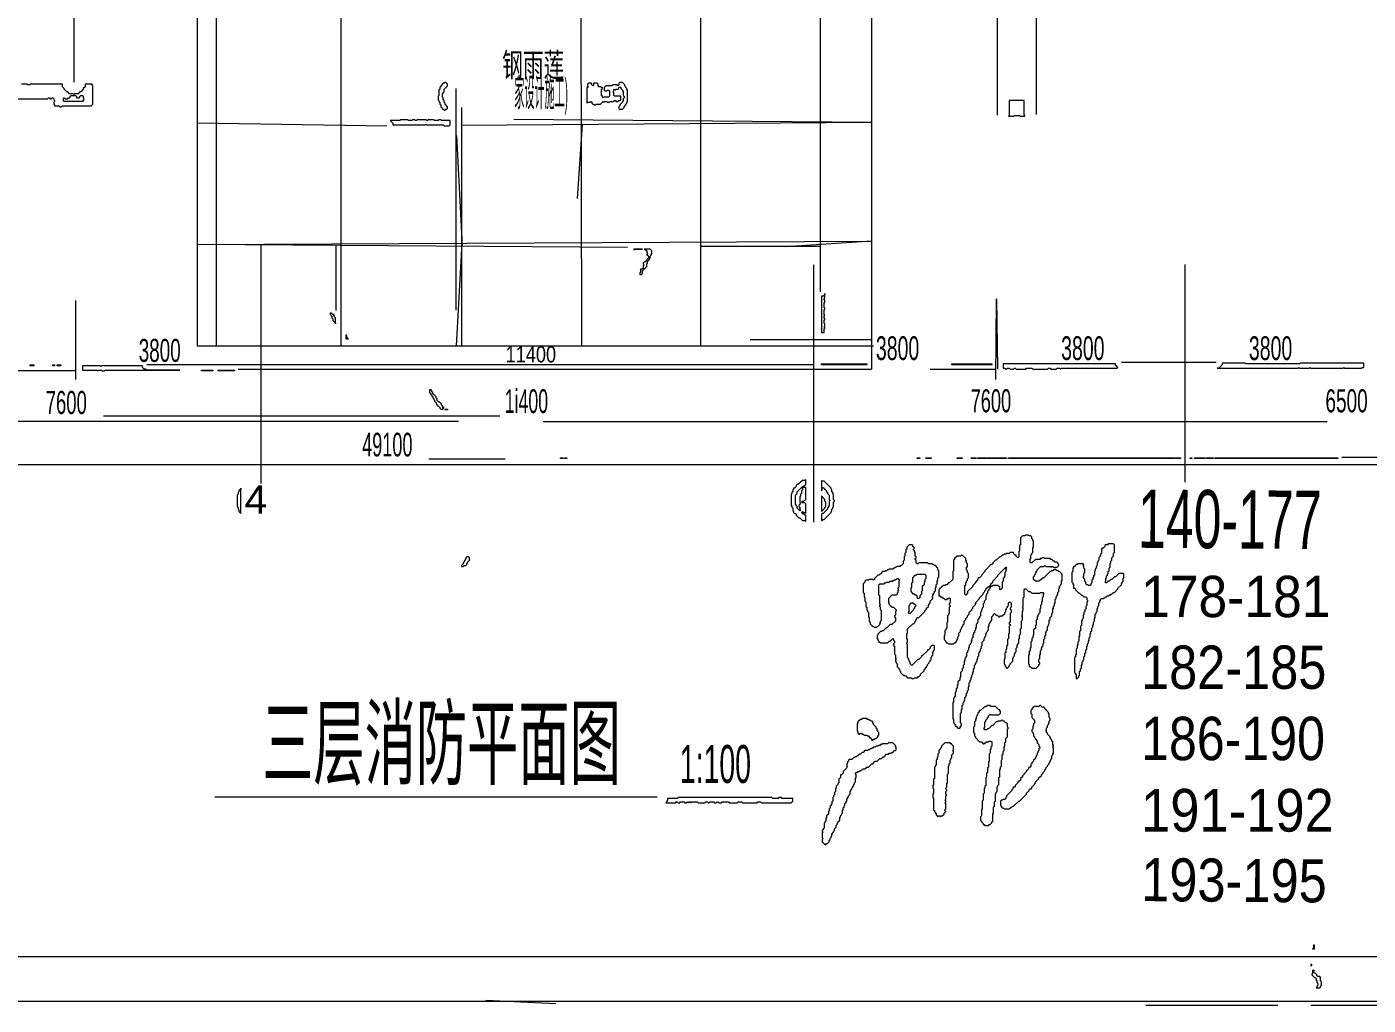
# Model space of a CAD drawing. Header units: millimetres. Extents: x 4 to 412, y 4 to 291.
# Drawn here: x 164.9 to 300, y 3.7 to 102.3 of the extents above; entities that cross this region are included whole.
import ezdxf

# ---------------------------------------------------------------- set-up
doc = ezdxf.new("R2010")
doc.units = ezdxf.units.MM
for name, color, linetype, lineweight in [('OCR_TEXT', 6, 'CONTINUOUS', 0), ('TRACE_CURVE', 6, 'CONTINUOUS', 0), ('TRACE_STRAIGHT', 5, 'CONTINUOUS', 0), ('TRACE_TEXT_SYMBOL', 6, 'CONTINUOUS', 0)]:
    doc.layers.add(name, color=color, linetype=linetype, lineweight=lineweight)
doc.styles.add('wqy-unicode', font='wqy-unicode')

msp = doc.modelspace()

# ---------------------------------------------------------------- linework, layer by layer
at = {"layer": 'TRACE_CURVE', "color": 6}
for points in [[(152.99, 95.02), (167, 95.02), (167.09, 95.11), (167.18, 95.11), (167.27, 95.02), (167.35, 95.02), (167.44, 95.11), (167.53, 95.11), (167.62, 95.02), (167.62, 94.93), (167.7, 94.84), (167.7, 94.76), (167.62, 94.67), (167.62, 94.49), (167.7, 94.41), (167.7, 94.32), (168.14, 94.32), (168.23, 94.23), (168.41, 94.23), (168.49, 94.32), (171.38, 94.32), (171.56, 94.49), (171.56, 96.33), (171.47, 96.42), (171.47, 96.51), (170.77, 96.51), (170.77, 96.24), (170.59, 96.07), (170.59, 95.98), (170.33, 95.72), (170.24, 95.72), (170.07, 95.54), (169.72, 95.54), (169.63, 95.46), (169.54, 95.54), (169.19, 95.54), (169.02, 95.72), (168.93, 95.72), (168.67, 95.98), (168.67, 96.07), (168.49, 96.24), (168.49, 96.51), (165.25, 96.51), (165.17, 96.42), (164.99, 96.42), (164.9, 96.51), (164.38, 96.51)], [(253.79, 50.09), (253.53, 49.83), (253.53, 49.65), (253.44, 49.57), (253.44, 49.3), (253.35, 49.22), (253.35, 48.95), (253.26, 48.87), (253.26, 48.52), (253.18, 48.43), (253.18, 48.17), (253, 47.99), (252.91, 47.99), (252.83, 47.9), (252.56, 47.9), (252.48, 47.82), (252.39, 47.82), (252.3, 47.73), (252.21, 47.73), (252.13, 47.64), (251.78, 47.64), (251.69, 47.55), (251.6, 47.55), (251.51, 47.47), (251.43, 47.47), (251.34, 47.38), (251.08, 47.38), (250.99, 47.29), (250.99, 47.2), (250.9, 47.11), (250.81, 47.11), (250.73, 47.03), (250.64, 47.03), (250.29, 46.68), (250.29, 46.59), (250.2, 46.5), (250.11, 46.59), (249.76, 46.59), (249.67, 46.5), (249.41, 46.5), (249.32, 46.41), (249.32, 46.33), (249.15, 46.15), (249.15, 45.28), (249.24, 45.19), (249.24, 44.84), (249.32, 44.75), (249.32, 44.4), (249.41, 44.31), (249.41, 43.87), (249.5, 43.79), (249.5, 43.52), (249.59, 43.44), (249.59, 43.35), (249.67, 43.26), (249.67, 42.82), (249.76, 42.74), (249.76, 42.39), (249.85, 42.3), (249.85, 42.12), (250.11, 41.86), (250.2, 41.86), (250.29, 41.77), (250.46, 41.77)], [(256.24, 45.1), (256.24, 45.19), (256.33, 45.28), (256.33, 45.36), (256.42, 45.45), (256.42, 45.71), (256.51, 45.8), (256.51, 46.06), (256.59, 46.15), (256.59, 46.41), (256.68, 46.5), (256.68, 46.76), (256.77, 46.85), (256.77, 47.47), (256.68, 47.55), (256.68, 47.73), (256.42, 47.99), (256.33, 47.99), (256.24, 48.08), (256.15, 48.08), (256.07, 48.17), (255.72, 48.17), (255.63, 48.25), (254.75, 48.25), (254.67, 48.17), (254.58, 48.17), (254.49, 48.25), (254.49, 48.52), (254.4, 48.6), (254.4, 48.69), (254.49, 48.78), (254.49, 48.87), (254.4, 48.95), (254.4, 49.3), (254.32, 49.39), (254.32, 49.48), (254.23, 49.57), (254.23, 49.65), (254.32, 49.74), (254.14, 49.92), (254.14, 50), (254.05, 50.09), (253.79, 50.09)], [(265.53, 51.06), (265.44, 50.97), (265.18, 50.97), (265, 50.79), (265, 50.09), (264.91, 50), (264.91, 49.48), (264.82, 49.39), (264.82, 48.87), (264.74, 48.78), (264.56, 48.95), (264.56, 49.04), (264.47, 49.04), (264.3, 49.22), (264.3, 49.3), (263.95, 49.3), (263.86, 49.22), (263.6, 49.22), (263.51, 49.13), (263.34, 49.13), (263.25, 49.04), (263.16, 49.04), (262.99, 48.87), (262.9, 48.87), (262.55, 48.52), (262.46, 48.52), (262.2, 48.25), (262.2, 48.17), (262.11, 48.08), (262.02, 48.08), (261.41, 47.47), (261.41, 47.38), (261.06, 47.03), (261.06, 46.94), (260.88, 46.76), (260.8, 46.76), (260.71, 46.68), (260.71, 46.59), (260.45, 46.33), (260.45, 46.24), (260.18, 45.98), (260.18, 45.89), (259.66, 45.36), (259.66, 45.19), (259.48, 45.01), (259.4, 45.1), (259.4, 45.98), (259.48, 46.06), (259.48, 46.24), (259.57, 46.33), (259.57, 46.41), (259.66, 46.5), (259.66, 46.68), (259.75, 46.76), (259.75, 47.2), (259.66, 47.29), (259.66, 47.47), (259.57, 47.55), (259.57, 47.82), (259.66, 47.9), (259.66, 48.17), (259.57, 48.25), (259.57, 48.43), (259.48, 48.52)], [(268.85, 48.08), (268.77, 48.17), (268.77, 48.25), (268.68, 48.34), (268.5, 48.34), (268.42, 48.43), (268.33, 48.43), (268.15, 48.6), (268.06, 48.6), (267.98, 48.69), (267.45, 48.69), (267.36, 48.78), (267.19, 48.78), (267.1, 48.69), (267.01, 48.69), (266.93, 48.6), (266.49, 48.6), (266.14, 48.25), (266.05, 48.25), (265.96, 48.34), (265.96, 48.6), (266.05, 48.69), (266.05, 49.04), (266.14, 49.13), (266.14, 49.22), (266.23, 49.3), (266.23, 49.74), (266.31, 49.83), (266.31, 50.44), (266.23, 50.53), (266.23, 50.62), (266.14, 50.71), (266.14, 50.88), (266.05, 50.97), (265.88, 50.97), (265.79, 51.06), (265.53, 51.06)], [(273.84, 50.18), (273.76, 50.09), (273.58, 50.09), (273.49, 50), (273.49, 49.92), (273.32, 49.74), (273.23, 49.74), (273.14, 49.65), (273.14, 49.22), (273.06, 49.13), (273.06, 49.04), (272.97, 48.95), (272.97, 48.87), (272.88, 48.78), (272.88, 48.52), (272.79, 48.43), (272.79, 48.34), (272.71, 48.25), (272.71, 47.99), (272.62, 47.9), (272.62, 47.73), (272.53, 47.64), (272.53, 47.47), (272.44, 47.38), (272.44, 47.03), (272.36, 46.94), (272.36, 46.85), (272.27, 46.76), (272.27, 46.59), (272.18, 46.5), (272.18, 46.24), (272.09, 46.15), (272.09, 46.06), (272.01, 45.98), (271.83, 45.98), (271.74, 46.06), (271.66, 46.06), (271.57, 46.15), (271.57, 46.33), (271.48, 46.41), (271.48, 46.59), (271.39, 46.68), (271.39, 46.76), (271.31, 46.85), (271.39, 46.94), (271.39, 47.2), (271.48, 47.29), (271.48, 47.64), (271.39, 47.73), (271.39, 47.9), (271.31, 47.99), (271.39, 48.08), (271.31, 48.17), (270.78, 48.17), (270.69, 48.08), (270.6, 48.08), (270.43, 47.9), (270.34, 47.9), (270.34, 47.82), (270.25, 47.73), (270.25, 47.38), (270.17, 47.29), (270.17, 46.33), (270.25, 46.24)], [(275.42, 46.76), (275.42, 47.11), (275.33, 47.2), (274.9, 47.2), (274.55, 46.85), (274.46, 46.85), (274.2, 46.59), (274.11, 46.59), (273.93, 46.41), (273.84, 46.41), (273.67, 46.24), (273.58, 46.24), (273.49, 46.33), (273.58, 46.41), (273.58, 46.68), (273.67, 46.76), (273.67, 46.94), (273.76, 47.03), (273.76, 47.11), (273.84, 47.2), (273.84, 47.38), (273.93, 47.47), (273.93, 47.73), (274.02, 47.82), (274.02, 48.17), (274.11, 48.25), (274.11, 48.43), (274.2, 48.52), (274.2, 48.78), (274.37, 48.95), (274.37, 49.22), (274.46, 49.3), (274.46, 50.09), (274.37, 50.18), (273.84, 50.18)], [(259.48, 48.52), (259.48, 48.69), (259.13, 49.04), (259.04, 49.04), (258.96, 48.95), (258.61, 48.95), (258.34, 48.69), (258.34, 48.6), (258.26, 48.52), (258.26, 47.47), (258.17, 47.38), (258.17, 46.59), (257.82, 46.24), (257.73, 46.24), (257.56, 46.06), (257.47, 46.06), (257.38, 45.98), (257.21, 45.98), (257.12, 45.89), (257.03, 45.89), (257.03, 45.8), (256.94, 45.71), (256.86, 45.71), (256.86, 45.63), (256.77, 45.54), (256.77, 44.93), (256.86, 44.93), (256.94, 44.84), (257.03, 44.84), (257.12, 44.75), (257.21, 44.75), (257.38, 44.58), (257.56, 44.58), (257.64, 44.66), (257.73, 44.66), (257.82, 44.75), (257.91, 44.66), (257.91, 44.23), (257.82, 44.14), (257.82, 44.05), (257.91, 43.96), (257.91, 43.87), (257.82, 43.79), (257.82, 43.17), (257.73, 43.09), (257.73, 43), (257.64, 42.91), (257.64, 42.3), (257.56, 42.21), (257.56, 41.69), (257.47, 41.6), (257.47, 41.51), (257.38, 41.42), (257.38, 40.98), (257.29, 40.9), (257.29, 40.55), (257.47, 40.37), (257.47, 40.28), (257.56, 40.2), (257.64, 40.2), (257.73, 40.11), (258.26, 40.11), (258.34, 40.2), (258.43, 40.2)], [(268.24, 43.61), (268.33, 43.7), (268.33, 43.87), (268.42, 43.96), (268.42, 44.14), (268.5, 44.23), (268.5, 44.58), (268.59, 44.66), (268.59, 44.84), (268.68, 44.93), (268.68, 45.01), (268.77, 45.1), (268.77, 45.28), (268.85, 45.36), (268.85, 45.63), (268.94, 45.71), (268.94, 45.89), (269.03, 45.98), (269.03, 46.06), (269.12, 46.15), (269.12, 46.41), (269.2, 46.5), (269.2, 47.11), (268.94, 47.38), (268.85, 47.38), (268.77, 47.47), (268.68, 47.47), (268.59, 47.55), (268.33, 47.55), (268.24, 47.47), (268.15, 47.47), (268.06, 47.38), (267.98, 47.38), (267.36, 46.76), (267.28, 46.76), (267.01, 46.5), (266.93, 46.5), (266.84, 46.41), (266.49, 46.41), (266.31, 46.59), (266.31, 46.85), (266.4, 46.94), (266.4, 47.03), (266.49, 47.11), (266.49, 47.2), (266.58, 47.29), (266.58, 47.38), (266.66, 47.47), (266.66, 47.55), (267.01, 47.9), (267.36, 47.9), (267.45, 47.99), (267.54, 47.9), (267.98, 47.9), (268.06, 47.82), (268.15, 47.9), (268.24, 47.9), (268.33, 47.82), (268.42, 47.82), (268.5, 47.73), (268.59, 47.82), (268.68, 47.82), (268.85, 47.99), (268.85, 48.08)], [(250.46, 41.77), (250.55, 41.86), (250.64, 41.86), (250.81, 42.04), (250.81, 42.12), (250.9, 42.21), (250.9, 42.39), (250.99, 42.47), (250.99, 43.44), (250.9, 43.52), (250.9, 43.79), (250.81, 43.87), (250.81, 43.96), (250.9, 44.05), (250.81, 44.14), (250.81, 44.93), (250.73, 45.01), (250.73, 46.06), (250.81, 46.15), (251.25, 46.15), (251.34, 46.24), (251.43, 46.24), (251.51, 46.33), (251.78, 46.33), (251.86, 46.41), (252.13, 46.41), (252.21, 46.5), (252.3, 46.5), (252.39, 46.59), (252.48, 46.59), (252.56, 46.68), (252.65, 46.68), (252.83, 46.5), (252.74, 46.41), (252.74, 45.8), (252.65, 45.71), (252.65, 45.63), (252.74, 45.54), (252.65, 45.45), (252.65, 45.28), (252.56, 45.19), (252.56, 45.1), (252.48, 45.01), (252.04, 45.01), (251.69, 44.66), (251.69, 44.23), (251.78, 44.14), (251.78, 44.05), (252.04, 43.79), (252.21, 43.79), (252.48, 43.52), (252.48, 43.44), (252.39, 43.35), (252.39, 43), (252.3, 42.91), (252.3, 42.82), (252.39, 42.74), (252.39, 42.39), (252.04, 42.04), (251.86, 42.04), (251.51, 41.69), (251.43, 41.69), (251.16, 41.42), (251.08, 41.42)], [(270.25, 46.24), (270.25, 46.15), (270.34, 46.06), (270.34, 45.71), (270.43, 45.71), (270.52, 45.63), (270.52, 45.54), (270.87, 45.19), (270.95, 45.19), (271.13, 45.01), (271.22, 45.01), (271.39, 44.84), (271.57, 44.84), (271.66, 44.75), (271.66, 44.58), (271.74, 44.49), (271.74, 44.4), (271.66, 44.31), (271.66, 43.96), (271.57, 43.87), (271.57, 43.61), (271.48, 43.52), (271.48, 43.35), (271.39, 43.26), (271.39, 43.09), (271.31, 43), (271.31, 42.65), (271.22, 42.56), (271.22, 42.47), (271.13, 42.39), (271.13, 41.95), (271.04, 41.86), (271.04, 41.42), (270.95, 41.34), (270.95, 40.9), (270.87, 40.81), (270.87, 40.37), (270.78, 40.28), (270.78, 40.02), (270.69, 39.93), (270.69, 39.67), (270.6, 39.58), (270.6, 39.06), (270.52, 38.97), (270.52, 38.8), (270.43, 38.71), (270.43, 37.22), (270.52, 37.13), (270.52, 37.04), (270.6, 36.96), (270.6, 36.61), (270.69, 36.61), (270.87, 36.78), (270.87, 36.87), (270.95, 36.96), (270.95, 37.31), (271.04, 37.39), (271.04, 37.57), (271.13, 37.66), (271.13, 37.92), (271.22, 38.01), (271.22, 38.27), (271.31, 38.36), (271.31, 38.45)], [(271.31, 38.45), (271.39, 38.53), (271.39, 38.8), (271.48, 38.88), (271.48, 39.15), (271.57, 39.23), (271.57, 39.5), (271.66, 39.58), (271.66, 39.85), (271.74, 39.93), (271.74, 40.11), (271.83, 40.2), (271.83, 40.37), (271.92, 40.46), (271.92, 40.72), (272.01, 40.81), (272.01, 41.07), (272.09, 41.16), (272.09, 41.34), (272.18, 41.42), (272.18, 41.69), (272.27, 41.77), (272.27, 41.95), (272.36, 42.04), (272.36, 42.3), (272.44, 42.39), (272.44, 42.65), (272.53, 42.74), (272.53, 43.09), (272.62, 43.17), (272.62, 43.26), (272.71, 43.35), (272.71, 43.61), (272.79, 43.7), (272.79, 43.87), (272.88, 43.96), (272.88, 44.23), (272.97, 44.31), (272.97, 44.4), (273.06, 44.49), (273.06, 44.58), (273.14, 44.66), (273.32, 44.66), (273.41, 44.75), (273.49, 44.75), (273.58, 44.84), (273.67, 44.84), (273.76, 44.93), (273.84, 44.93), (273.93, 45.01), (274.02, 45.01), (274.11, 45.1), (274.2, 45.1), (274.37, 45.28), (274.46, 45.28), (274.81, 45.63), (274.81, 45.71), (275.16, 46.06), (275.16, 46.15), (275.25, 46.24), (275.25, 46.33), (275.33, 46.41), (275.33, 46.68), (275.42, 46.76)], [(255.89, 38.45), (255.98, 38.53), (255.98, 38.71), (256.07, 38.8), (256.07, 38.88), (256.15, 38.97), (256.15, 39.23), (256.24, 39.32), (256.24, 39.41), (256.33, 39.5), (256.33, 39.85), (256.24, 39.93), (256.07, 39.93), (255.89, 39.76), (255.89, 39.67), (255.72, 39.5), (255.63, 39.5), (255.63, 39.41), (255.1, 38.88), (255.02, 38.88), (255.02, 38.8), (254.75, 38.53), (254.67, 38.53), (254.05, 37.92), (253.88, 38.09), (253.88, 38.27), (253.79, 38.36), (253.79, 38.45), (253.7, 38.53), (253.7, 38.62), (253.62, 38.71), (253.62, 40.02), (253.53, 40.11), (253.53, 40.2), (253.62, 40.28), (253.62, 40.55), (253.53, 40.63), (253.53, 41.07), (253.62, 41.16), (253.62, 41.6), (254.14, 42.12), (254.23, 42.12), (254.4, 42.3), (254.4, 42.39), (254.49, 42.47), (254.49, 42.56), (254.67, 42.74), (254.75, 42.74), (255.37, 43.35), (255.37, 43.44), (255.54, 43.61), (255.54, 43.7), (255.72, 43.87), (255.72, 43.96), (255.8, 44.05), (255.8, 44.14), (255.89, 44.23), (255.89, 44.4), (256.15, 44.66), (256.15, 44.75), (256.07, 44.84), (256.15, 44.93), (256.15, 45.01), (256.24, 45.1)], [(258.43, 40.2), (258.52, 40.28), (258.52, 40.37), (258.61, 40.46), (258.61, 40.55), (258.69, 40.63), (258.69, 40.81), (258.78, 40.9), (258.78, 41.16), (258.96, 41.34), (258.96, 41.51), (259.04, 41.6), (259.04, 41.69), (259.13, 41.77), (259.13, 41.86), (259.22, 41.95), (259.22, 42.04), (259.31, 42.12), (259.31, 42.39), (259.48, 42.56), (259.48, 42.65), (259.66, 42.82), (259.66, 42.91), (259.83, 43.09), (259.83, 43.26), (260.1, 43.52), (260.1, 43.61), (260.18, 43.7), (260.18, 43.79), (260.45, 44.05), (260.45, 44.14), (260.53, 44.23), (260.53, 44.31), (260.88, 44.66), (260.88, 44.75), (261.23, 45.1), (261.23, 45.19), (261.41, 45.36), (261.41, 45.45), (261.5, 45.54), (261.5, 45.63), (261.76, 45.89), (261.85, 45.89), (261.93, 45.8), (261.93, 45.71), (261.76, 45.54), (261.76, 45.45), (261.67, 45.36), (261.67, 45.19), (261.58, 45.1), (261.58, 45.01), (261.5, 44.93), (261.5, 44.58), (261.32, 44.4), (261.32, 44.23), (261.23, 44.14), (261.23, 43.79), (261.15, 43.7), (261.15, 43.61), (261.06, 43.52), (261.06, 43.35), (260.97, 43.26), (260.97, 42.91), (260.88, 42.82)], [(263.51, 37.74), (263.6, 37.66), (263.69, 37.66), (263.86, 37.83), (263.86, 37.92), (263.95, 38.01), (263.95, 38.09), (264.21, 38.36), (264.21, 38.62), (264.3, 38.71), (264.3, 38.8), (264.39, 38.88), (264.39, 39.06), (264.47, 39.15), (264.47, 39.23), (264.56, 39.32), (264.56, 39.67), (264.65, 39.76), (264.65, 39.93), (264.74, 40.02), (264.74, 40.11), (264.82, 40.2), (264.82, 40.55), (264.91, 40.63), (264.91, 40.98), (265, 41.07), (265, 41.6), (265.09, 41.69), (265.09, 42.39), (265.18, 42.47), (265.18, 42.82), (265.09, 42.91), (265.18, 43), (265.18, 43.35), (265.26, 43.44), (265.18, 43.52), (265.26, 43.61), (265.26, 43.7), (265.18, 43.79), (265.26, 43.87), (265.26, 44.75), (265.35, 44.84), (265.35, 45.54), (265.44, 45.63), (265.53, 45.63), (265.79, 45.36), (265.96, 45.36), (266.14, 45.19), (266.93, 45.19), (267.01, 45.28), (267.28, 45.28), (267.36, 45.19), (267.28, 45.1), (267.28, 44.84), (267.19, 44.75), (267.19, 44.4), (267.1, 44.31), (267.1, 44.05), (267.01, 43.96), (267.01, 43.7), (266.93, 43.61), (266.93, 43.26), (266.84, 43.17), (266.84, 43.09)], [(261.5, 41.07), (261.58, 41.16), (261.58, 41.25), (261.67, 41.34), (261.67, 41.42), (261.76, 41.51), (261.76, 41.86), (261.85, 41.95), (261.85, 42.12), (261.93, 42.21), (261.93, 42.3), (262.11, 42.47), (262.11, 42.82), (262.29, 43), (262.29, 43.09), (262.37, 43.17), (262.55, 43), (262.64, 43), (262.81, 42.82), (262.9, 42.82), (262.99, 42.91), (263.16, 42.91), (263.42, 43.17), (263.42, 43.26), (263.51, 43.35), (263.51, 43.52), (263.6, 43.61), (263.6, 43.7), (263.69, 43.79), (263.69, 43.87), (263.77, 43.96), (263.77, 44.23), (263.86, 44.31), (263.95, 44.31), (264.04, 44.23), (264.04, 43.79), (263.95, 43.7), (263.95, 43.61), (264.04, 43.52), (264.04, 43.26), (263.95, 43.17), (263.95, 42.3), (263.86, 42.21), (263.86, 42.12), (263.95, 42.04), (263.95, 41.95), (263.86, 41.86), (263.86, 41.16), (263.77, 41.07), (263.77, 40.63), (263.69, 40.55), (263.69, 39.93), (263.6, 39.85), (263.6, 39.58), (263.51, 39.5), (263.51, 39.23), (263.42, 39.15), (263.42, 38.62), (263.34, 38.53), (263.34, 38.09), (263.42, 38.01), (263.42, 37.92), (263.51, 37.83), (263.51, 37.74)], [(266.84, 43.09), (266.75, 43), (266.75, 42.91), (266.66, 42.82), (266.66, 42.56), (266.58, 42.47), (266.58, 42.04), (266.49, 41.95), (266.49, 41.69), (266.31, 41.51), (266.31, 40.98), (266.23, 40.9), (266.23, 40.72), (266.14, 40.63), (266.14, 40.37), (266.05, 40.28), (266.05, 39.76), (265.96, 39.67), (265.96, 39.41), (265.88, 39.32), (265.88, 39.06), (265.79, 38.97), (265.79, 38.09), (265.88, 38.01), (265.88, 37.83), (265.96, 37.83), (266.14, 37.66), (266.58, 37.66), (266.84, 37.92), (266.84, 38.01), (266.93, 38.09), (266.93, 38.18), (266.84, 38.27), (266.84, 38.53), (266.93, 38.62), (266.93, 38.97), (267.01, 39.06), (267.01, 39.41), (267.1, 39.5), (267.1, 39.67), (267.19, 39.76), (267.19, 39.85), (267.28, 39.93), (267.28, 40.11), (267.36, 40.2), (267.36, 40.55), (267.45, 40.63), (267.45, 40.9), (267.54, 40.98), (267.54, 41.25), (267.63, 41.34), (267.63, 41.42), (267.71, 41.51), (267.71, 41.86), (267.8, 41.95), (267.8, 42.04), (267.89, 42.12), (267.89, 42.47), (267.98, 42.56), (267.98, 42.74), (268.15, 42.91), (268.15, 43.17), (268.24, 43.26), (268.24, 43.61)], [(260.88, 42.82), (260.88, 42.74), (260.71, 42.56), (260.71, 42.3), (260.62, 42.21), (260.62, 42.12), (260.53, 42.04), (260.53, 41.77), (260.45, 41.69), (260.45, 41.51), (260.36, 41.42), (260.36, 41.25), (260.27, 41.16), (260.27, 41.07), (260.18, 40.98), (260.18, 40.72), (260.1, 40.63), (260.1, 40.46), (260.01, 40.37), (260.01, 40.2), (259.92, 40.11), (259.92, 40.02), (259.83, 39.93), (259.83, 39.76), (259.75, 39.67), (259.75, 39.5), (259.66, 39.41), (259.66, 39.23), (259.57, 39.15), (259.57, 38.88), (259.48, 38.8), (259.48, 38.71), (259.4, 38.62), (259.4, 38.45), (259.31, 38.36), (259.31, 38.01), (259.22, 37.92), (259.22, 37.66), (259.13, 37.57), (259.13, 37.39), (258.96, 37.22), (258.96, 36.78), (258.87, 36.69), (258.87, 36.43), (258.69, 36.26), (258.69, 35.99), (258.61, 35.91), (258.61, 35.64), (258.52, 35.56), (258.52, 35.29), (258.43, 35.2), (258.43, 34.85), (258.34, 34.77), (258.34, 34.68), (258.26, 34.59), (258.26, 34.24), (258.17, 34.15), (258.17, 32.58), (258.26, 32.49), (258.26, 32.14), (258.43, 31.96), (258.43, 31.79), (258.52, 31.79), (258.69, 31.61)], [(251.08, 41.42), (250.99, 41.34), (250.9, 41.34), (250.64, 41.07), (250.64, 40.98), (250.55, 40.9), (250.55, 40.63), (250.64, 40.55), (250.64, 40.46), (250.73, 40.37), (250.73, 40.28), (250.81, 40.28), (250.9, 40.2), (251.6, 40.2), (251.78, 40.37), (251.86, 40.37), (252.13, 40.63), (252.21, 40.55), (252.21, 40.46), (252.3, 40.37), (252.3, 40.2), (252.21, 40.11), (252.21, 39.93), (252.3, 39.85), (252.3, 39.06), (252.39, 38.97), (252.39, 38.62), (252.48, 38.53), (252.39, 38.45), (252.39, 38.36), (252.48, 38.27), (252.48, 38.18), (252.56, 38.09), (252.56, 37.83), (252.74, 37.66), (252.74, 37.57), (252.83, 37.48), (252.83, 37.39), (252.91, 37.31), (252.91, 37.22), (253.18, 36.96), (253.26, 36.96), (253.35, 36.87), (253.44, 36.87), (253.62, 36.69), (253.97, 36.69), (254.05, 36.61), (254.23, 36.61), (254.32, 36.69), (254.58, 36.69), (254.67, 36.78), (254.75, 36.78), (254.93, 36.96), (254.93, 37.04), (255.28, 37.39), (255.28, 37.48), (255.54, 37.74), (255.54, 37.83), (255.63, 37.92), (255.63, 38.01), (255.8, 38.18), (255.8, 38.27), (255.89, 38.36), (255.89, 38.45)], [(258.69, 31.61), (258.87, 31.61), (258.96, 31.7), (258.96, 31.79), (259.04, 31.88), (259.04, 32.05), (258.96, 32.14), (258.96, 33.1), (259.04, 33.19), (259.04, 33.45), (259.13, 33.54), (259.13, 33.89), (259.22, 33.98), (259.22, 34.15), (259.31, 34.24), (259.31, 34.33), (259.4, 34.42), (259.4, 34.68), (259.48, 34.77), (259.48, 34.85), (259.57, 34.94), (259.57, 35.12), (259.66, 35.2), (259.66, 35.38), (259.75, 35.47), (259.75, 35.73), (259.83, 35.82), (259.83, 36.17), (259.92, 36.26), (259.92, 36.43), (260.01, 36.52), (260.01, 36.69), (260.1, 36.78), (260.1, 36.96), (260.18, 37.04), (260.18, 37.22), (260.27, 37.31), (260.27, 37.57), (260.36, 37.66), (260.36, 37.92), (260.45, 38.01), (260.45, 38.09), (260.53, 38.18), (260.53, 38.27), (260.62, 38.36), (260.62, 38.53), (260.71, 38.62), (260.71, 38.8), (260.8, 38.88), (260.8, 39.15), (260.88, 39.23), (260.88, 39.32), (260.97, 39.41), (260.97, 39.58), (261.06, 39.67), (261.06, 39.85), (261.15, 39.93), (261.15, 40.28), (261.32, 40.46), (261.32, 40.63), (261.41, 40.72), (261.41, 40.81), (261.5, 40.9), (261.5, 41.07)]]:
    msp.add_lwpolyline(points, dxfattribs=at)
for points in [[(169.28, 95.28), (169.37, 95.37), (169.81, 95.37), (169.89, 95.28), (169.89, 95.11), (170.16, 95.11), (170.24, 95.19), (170.24, 95.28), (170.33, 95.37), (170.51, 95.37), (170.59, 95.28), (170.59, 95.11), (170.68, 95.02), (170.59, 94.93), (170.59, 94.84), (170.51, 94.76), (168.67, 94.76), (168.58, 94.84), (168.58, 95.02), (168.67, 95.11), (168.76, 95.02), (169.02, 95.02), (169.11, 95.11), (169.19, 95.11), (169.28, 95.19)], [(263.42, 47.73), (263.51, 47.64), (263.51, 47.38), (263.42, 47.29), (263.42, 46.94), (263.34, 46.85), (263.34, 46.76), (263.25, 46.68), (263.25, 46.41), (263.16, 46.33), (263.16, 45.71), (262.99, 45.54), (262.9, 45.63), (262.9, 45.8), (262.72, 45.98), (262.2, 45.98), (262.11, 45.89), (262.02, 45.89), (261.93, 45.98), (262.02, 46.06), (262.02, 46.15), (262.2, 46.33), (262.2, 46.41), (262.72, 46.94), (262.72, 47.03)], [(263.42, 47.73), (263.51, 47.82), (263.6, 47.73), (263.51, 47.64)], [(254.49, 47.03), (254.58, 47.11), (255.37, 47.11), (255.45, 47.03), (255.45, 46.68), (255.37, 46.59), (255.37, 46.41), (255.28, 46.33), (255.28, 46.06), (255.1, 45.89), (255.1, 45.45), (255.02, 45.36), (255.02, 45.1), (254.84, 44.93), (254.84, 44.75), (254.75, 44.66), (254.67, 44.66), (254.58, 44.75), (254.58, 44.93), (254.49, 45.01), (254.4, 45.01), (254.32, 45.1), (254.23, 45.1), (253.97, 45.36), (253.97, 45.71), (254.05, 45.8), (254.05, 46.24), (254.14, 46.33), (254.14, 46.76), (254.4, 47.03)], [(261.85, 45.89), (261.93, 45.98), (262.02, 45.89), (261.93, 45.8)], [(253.88, 44.14), (253.97, 44.23), (254.14, 44.23), (254.23, 44.14), (254.32, 44.14), (254.49, 43.96), (254.32, 43.79), (254.32, 43.7), (254.23, 43.61), (254.23, 43.52), (253.88, 43.17), (253.79, 43.17), (253.7, 43.26), (253.79, 43.35), (253.79, 43.96), (253.88, 44.05)]]:
    msp.add_lwpolyline(points, close=True, dxfattribs=at)
at = {"layer": 'TRACE_STRAIGHT', "color": 5}
for p, q in [((183.96, 128.12), (183.96, 70.06)), ((232.76, 127.13), (232.76, 70.12)), ((249.97, 127.13), (249.97, 67.78)), ((262.65, 127.13), (262.65, 93.39)), ((169.65, 126.98), (169.65, 96.69)), ((196.54, 125.93), (196.54, 70.12)), ((220.66, 125.7), (220.76, 70.12)), ((182.07, 118.99), (182.07, 70.12)), ((266.58, 108.59), (266.58, 93.44)), ((244.83, 105.7), (244.83, 75.58)), ((208.12, 96.07), (208.12, 73.74)), ((208.7, 94.14), (208.7, 70.06)), ((182.07, 92.61), (201.16, 92.29)), ((208.7, 92.36), (249.97, 92.66)), ((213.96, 92.96), (249.97, 92.66)), ((220.37, 84.98), (220.88, 92.45)), ((208.19, 91.33), (208.74, 80.18)), ((182.07, 80.35), (249.97, 80.69)), ((182.07, 80.36), (225.42, 80.07)), ((188.49, 80.31), (188.49, 56.27)), ((196.02, 80.26), (196.02, 73.7)), ((208.17, 70.12), (208.74, 80.49)), ((232.76, 80.18), (244.83, 80.18)), ((241.35, 80.13), (249.97, 80.7)), ((244.15, 78.29), (244.15, 52.37)), ((281.56, 78.32), (281.56, 56.4)), ((169.81, 74.7), (169.81, 66.73)), ((262.5, 66.73), (262.59, 74.85)), ((262.59, 74.85), (262.69, 67.78)), ((237.76, 70.76), (249.97, 70.76)), ((182.07, 70.12), (250.2, 70.12)), ((162.18, 67.66), (169.81, 67.66)), ((176.99, 68.26), (244.15, 68.26)), ((186.18, 67.78), (249.97, 67.78)), ((255.89, 67.78), (262.52, 67.78)), ((275.16, 68.48), (284.7, 68.48)), ((106.43, 62.55), (208.37, 62.55)), ((172.61, 63.09), (212.54, 63.09)), ((216.91, 62.52), (295.87, 62.52)), ((80.83, 58.16), (322.62, 58.16)), ((205.38, 58.73), (213.08, 58.73)), ((297.37, 58.9), (308.65, 58.9)), ((183.85, 24.7), (228.41, 24.7)), ((12.79, 8.6), (400.04, 8.6)), ((3.77, 4.09), (412.35, 4.09)), ((211.14, 4.2), (218.18, 3.87)), ((277.61, 3.69), (290.92, 3.69)), ((294.25, 3.7), (412.35, 3.7))]:
    msp.add_line(p, q, dxfattribs=at)
at = {"layer": 'TRACE_TEXT_SYMBOL', "color": 6}
for points in [[(207.03, 96.68), (206.94, 96.59), (206.85, 96.59), (206.59, 96.33), (206.59, 96.24), (206.5, 96.16), (206.5, 95.98), (206.41, 95.89), (206.41, 95.37), (206.33, 95.28), (206.33, 94.93), (206.41, 94.84), (206.41, 94.76), (206.5, 94.67), (206.5, 94.49), (206.59, 94.41), (206.59, 94.23), (206.76, 94.05), (206.76, 93.97), (206.85, 93.97), (206.94, 93.88), (207.03, 93.88), (207.11, 93.97), (207.2, 93.97), (207.29, 94.05), (207.29, 94.23), (207.03, 94.49), (207.03, 94.58), (206.94, 94.67), (206.94, 94.84), (206.85, 94.93), (206.85, 95.11), (206.76, 95.19), (206.76, 95.54), (206.94, 95.72), (206.94, 95.98), (207.29, 96.33), (207.29, 96.51), (207.11, 96.68)], [(263.86, 94.84), (263.86, 93.35), (263.77, 93.27), (264.3, 93.27), (264.39, 93.35), (264.91, 93.35), (265, 93.27), (265.44, 93.27), (265.44, 93.35), (265.35, 93.44), (265.35, 94.84)], [(202.56, 92.92), (202.47, 92.83), (201.51, 92.83), (201.77, 92.57), (201.77, 92.39), (205.01, 92.39), (205.1, 92.48), (205.19, 92.39), (206.85, 92.39), (206.94, 92.3), (207.46, 92.3), (207.55, 92.39), (207.55, 92.83), (206.68, 92.83), (206.59, 92.92), (206.41, 92.92), (206.33, 92.83), (205.97, 92.83), (205.89, 92.92), (205.36, 92.92), (205.27, 92.83), (205.19, 92.83), (205.1, 92.92), (204.22, 92.92), (204.14, 92.83), (204.05, 92.83), (203.96, 92.92), (203.79, 92.92), (203.7, 92.83), (203.35, 92.83), (203.26, 92.92)], [(226.03, 79.87), (226.03, 79.78), (226.12, 79.87), (226.91, 79.87)], [(227.08, 79.87), (227.17, 79.87), (227.34, 79.69), (227.34, 79.52), (227.43, 79.43), (227.34, 79.34), (227.34, 79.25), (227.43, 79.25), (227.52, 79.17), (227.52, 79.08), (227.61, 78.99), (227.52, 78.9), (227.43, 78.9), (227.34, 78.82), (227.34, 78.73), (227.17, 78.55), (227.08, 78.55), (226.99, 78.47), (226.99, 78.38), (227.08, 78.29), (226.99, 78.2), (226.99, 77.94), (226.91, 77.85), (226.73, 77.85), (226.73, 77.59), (226.64, 77.5), (226.64, 77.33), (226.82, 77.33), (226.91, 77.42), (226.91, 77.68), (227.34, 78.12), (227.34, 78.38), (227.43, 78.47), (227.43, 78.64), (227.61, 78.82), (227.61, 78.9), (227.69, 78.99), (227.69, 79.17), (227.78, 79.25), (227.78, 79.34), (227.87, 79.43), (227.87, 79.69), (227.69, 79.87)], [(245.3, 75.4), (245.3, 75.31), (245.12, 75.14), (244.95, 75.14), (244.95, 71.46), (245.21, 71.46), (245.21, 71.81), (245.3, 71.9), (245.3, 71.99), (245.21, 72.07), (245.3, 72.16), (245.3, 72.34), (245.21, 72.42), (245.21, 72.69), (245.3, 72.77), (245.3, 72.86), (245.21, 72.95), (245.21, 73.12), (245.3, 73.21), (245.21, 73.3), (245.21, 73.74), (245.3, 73.83), (245.3, 73.91), (245.21, 74), (245.21, 74.44), (245.3, 74.53), (245.3, 74.7), (245.21, 74.79), (245.21, 74.88), (245.3, 74.96)], [(195.55, 73.47), (195.47, 73.39), (195.47, 73.3), (195.64, 73.12), (195.64, 72.95), (195.73, 72.86), (195.73, 72.69), (195.99, 72.42), (195.99, 72.34), (195.99, 72.95), (195.9, 73.04), (195.9, 73.12), (195.82, 73.21), (195.82, 73.3), (195.73, 73.3)], [(197.04, 71.2), (197.04, 70.85), (197.3, 70.85), (197.13, 71.02), (197.13, 71.2)], [(165.25, 68.22), (165.6, 68.22), (165.6, 68.13), (165.25, 68.13)], [(167.53, 68.22), (167.7, 68.22), (167.7, 68.13), (167.53, 68.13)], [(167.97, 68.22), (168.32, 68.22), (168.32, 68.13), (167.97, 68.13)], [(170.51, 68.13), (170.51, 67.69), (172, 67.69), (172.08, 67.61), (172.17, 67.69), (172.43, 67.69), (172.52, 67.61), (172.7, 67.61), (172.78, 67.69), (180.32, 67.69), (176.99, 67.69), (176.9, 67.78), (176.72, 67.78), (176.55, 67.96), (176.55, 68.13), (172.43, 68.13), (172.35, 68.05), (172.26, 68.13)], [(182.5, 67.69), (183.64, 67.69), (183.64, 67.61), (182.5, 67.61)], [(184.17, 67.69), (185.83, 67.69), (185.83, 67.61), (184.17, 67.61)], [(244.95, 68.31), (249.5, 68.31), (249.5, 68.22), (244.95, 68.22)], [(258.08, 68.31), (262.11, 68.31), (262.11, 68.22), (258.08, 68.22)], [(263.25, 68.31), (263.25, 67.87), (263.42, 67.87), (263.51, 67.78), (263.6, 67.78), (263.69, 67.87), (263.86, 67.87), (263.95, 67.78), (264.3, 67.78), (264.39, 67.87), (264.47, 67.87), (264.56, 67.78), (265.53, 67.78), (265.61, 67.87), (266.14, 67.87), (266.23, 67.78), (267.71, 67.78), (267.8, 67.87), (267.98, 67.87), (268.06, 67.78), (268.59, 67.78), (268.68, 67.87), (268.94, 67.87), (269.03, 67.78), (269.12, 67.87), (274.72, 67.87), (274.81, 67.96), (274.55, 68.22), (274.55, 68.31)], [(285.32, 68.4), (285.32, 68.22), (284.97, 67.87), (284.79, 67.87), (292.94, 67.87), (293.02, 67.96), (293.11, 67.87), (294.07, 67.87), (294.16, 67.96), (294.25, 67.87), (297.49, 67.87), (297.58, 67.96), (297.67, 67.87), (299.33, 67.87), (299.42, 67.96), (299.59, 67.96), (299.59, 68.4), (293.2, 68.4), (293.11, 68.31), (287.68, 68.31), (287.59, 68.4)], [(205.45, 65.68), (205.45, 65.42), (205.71, 65.16), (205.71, 65.07), (205.8, 64.98), (205.8, 64.89), (205.89, 64.8), (205.89, 64.72), (205.97, 64.63), (205.97, 64.54), (206.15, 64.37), (206.15, 64.28), (206.24, 64.19), (206.24, 64.1), (206.33, 64.1), (206.5, 63.93), (206.5, 63.84), (206.59, 63.75), (206.85, 63.75), (206.85, 63.84), (206.94, 63.93), (206.85, 63.93), (206.76, 64.02), (206.76, 64.1), (206.68, 64.19), (206.68, 64.28), (206.5, 64.45), (206.41, 64.45), (206.24, 64.63), (206.24, 64.8), (206.15, 64.89), (206.15, 64.98), (205.8, 65.33), (205.8, 65.42), (205.71, 65.51), (205.71, 65.59), (205.62, 65.68)], [(207.03, 63.75), (207.29, 63.75), (207.29, 63.67), (207.03, 63.67)], [(218.67, 58.85), (218.94, 58.85), (218.94, 58.76), (218.67, 58.76)], [(219.11, 58.85), (219.29, 58.85), (219.29, 58.76), (219.11, 58.76)], [(254.58, 58.85), (254.84, 58.85), (254.84, 58.76), (254.58, 58.76)], [(255.45, 58.85), (255.98, 58.85), (255.98, 58.76), (255.45, 58.76)], [(258.61, 58.85), (259.13, 58.85), (259.13, 58.76), (258.61, 58.76)], [(260.01, 58.85), (260.53, 58.85), (260.53, 58.76), (260.01, 58.76)], [(260.71, 58.85), (261.5, 58.85), (261.5, 58.76), (260.71, 58.76)], [(261.58, 58.85), (263.6, 58.85), (263.6, 58.76), (261.58, 58.76)], [(263.77, 58.85), (280.5, 58.85), (280.5, 58.76), (263.77, 58.76)], [(280.59, 58.85), (281.11, 58.85), (281.11, 58.76), (280.59, 58.76)], [(282.08, 58.85), (282.25, 58.85), (282.25, 58.76), (282.08, 58.76)], [(282.51, 58.85), (283.57, 58.85), (283.57, 58.76), (282.51, 58.76)], [(283.65, 58.85), (284.44, 58.85), (284.44, 58.76), (283.65, 58.76)], [(284.62, 58.85), (296.96, 58.85), (296.96, 58.76), (284.62, 58.76)], [(186.45, 55.78), (186.45, 55.7), (186.27, 55.52), (186.27, 55.43), (186.18, 55.35), (186.18, 55.17), (186.1, 55.08), (186.1, 53.95), (186.18, 53.86), (186.18, 53.68), (186.27, 53.6), (186.27, 53.42), (186.45, 53.25)], [(243.37, 56.66), (243.28, 56.57), (243.02, 56.57), (242.58, 56.14), (242.49, 56.14), (242.41, 56.05), (242.41, 55.96), (242.23, 55.78), (242.14, 55.78), (242.14, 55.7), (242.06, 55.61), (242.06, 55.43), (241.97, 55.35), (241.97, 55.26), (241.88, 55.17), (241.88, 54.03), (241.97, 53.95), (241.97, 53.86), (242.06, 53.77), (242.06, 53.51), (242.14, 53.42), (242.14, 53.33), (242.23, 53.25), (242.32, 53.25), (242.41, 53.16), (242.41, 53.07), (242.67, 52.81), (242.76, 52.81), (243.02, 52.54), (243.28, 52.54), (243.37, 52.46), (243.37, 53.07), (243.28, 53.07), (243.19, 53.16), (243.11, 53.16), (243.02, 53.25), (243.11, 53.33), (243.28, 53.33), (243.37, 53.25), (243.37, 54.21), (243.28, 54.3), (243.02, 54.3), (242.93, 54.38), (243.02, 54.47), (243.11, 54.47), (243.19, 54.56), (243.28, 54.56), (243.37, 54.65), (243.37, 55.87), (243.19, 55.87), (243.11, 55.96), (243.19, 56.05), (243.28, 56.05), (243.37, 56.14)], [(242.93, 55.87), (243.02, 55.78), (243.02, 55.61), (242.93, 55.52), (242.93, 55.26), (242.84, 55.17), (242.84, 55), (242.76, 54.91), (242.76, 54.38), (242.84, 54.3), (242.76, 54.21), (242.76, 54.12), (242.67, 54.03), (242.67, 53.95), (242.76, 53.86), (242.76, 53.68), (242.67, 53.6), (242.49, 53.77), (242.49, 53.95), (242.41, 54.03), (242.41, 54.12), (242.32, 54.21), (242.32, 55.08), (242.49, 55.26), (242.49, 55.43)], [(242.93, 55.87), (243.02, 55.96), (243.11, 55.87), (243.02, 55.78)], [(244.95, 56.57), (244.95, 55.52), (245.03, 55.61), (245.03, 55.78), (245.12, 55.87), (245.21, 55.78), (245.21, 55.7), (245.3, 55.7), (245.47, 55.52), (245.47, 55.43), (245.56, 55.35), (245.56, 55.26), (245.73, 55.08), (245.73, 54.65), (245.82, 54.56), (245.73, 54.47), (245.73, 54.03), (245.65, 53.95), (245.65, 53.86), (245.56, 53.77), (245.56, 53.68), (245.12, 53.25), (245.03, 53.25), (244.95, 53.16), (244.95, 52.54), (245.03, 52.54), (245.12, 52.63), (245.21, 52.63), (245.91, 53.33), (245.91, 53.42), (246, 53.51), (246, 53.68), (246.08, 53.77), (246.08, 53.86), (246.17, 53.95), (246.17, 54.38), (246.26, 54.47), (246.26, 54.56), (246.17, 54.65), (246.17, 55.17), (246.08, 55.26), (246.08, 55.35), (246, 55.43), (246, 55.61), (245.91, 55.7), (245.91, 55.78), (245.21, 56.49), (245.03, 56.49)], [(244.95, 55), (244.95, 53.42), (245.3, 53.77), (245.3, 53.86), (245.38, 53.95), (245.38, 54.38), (245.3, 54.47), (245.3, 54.65)], [(242.67, 53.6), (242.76, 53.68), (242.84, 53.6), (242.76, 53.51)], [(242.93, 53.33), (243.02, 53.42), (243.11, 53.33), (243.02, 53.25)], [(209.22, 48.87), (209.13, 48.78), (209.13, 48.69), (209.04, 48.6), (209.04, 48.52), (208.95, 48.43), (208.95, 48.34), (208.86, 48.25), (208.86, 48.17), (208.69, 47.99), (208.69, 47.9), (208.86, 47.9), (208.95, 47.99), (209.13, 47.99), (209.22, 48.08), (209.22, 48.17), (209.3, 48.25), (209.3, 48.34), (209.48, 48.52), (209.48, 48.78), (209.39, 48.87)], [(249.06, 32.58), (248.97, 32.49), (248.89, 32.49), (248.62, 32.23), (248.62, 32.14), (248.54, 32.05), (248.54, 31.35), (248.62, 31.26), (248.62, 31.09), (248.71, 31), (248.8, 31), (248.89, 31.09), (248.97, 31.09), (249.06, 31), (249.15, 31), (249.24, 30.91), (249.5, 30.91), (249.59, 30.83), (249.67, 30.83), (249.76, 30.74), (249.76, 30.65), (249.85, 30.65), (249.94, 30.56), (249.94, 30.48), (250.02, 30.39), (250.11, 30.39), (250.2, 30.48), (250.29, 30.48), (250.37, 30.56), (250.46, 30.56), (250.64, 30.74), (250.64, 30.83), (250.73, 30.91), (250.73, 31.18), (250.64, 31.26), (250.64, 31.35), (250.55, 31.44), (250.55, 31.53), (250.46, 31.61), (250.46, 31.7), (250.2, 31.96), (250.2, 32.05), (250.11, 32.14), (250.11, 32.23), (250.02, 32.31), (249.94, 32.31), (249.85, 32.4), (249.76, 32.4), (249.67, 32.49), (249.59, 32.49), (249.5, 32.58)], [(230.5, 24.61), (230.41, 24.52), (229.44, 24.52), (229.44, 24.35), (229.36, 24.26), (229.36, 24.17), (229.27, 24.08), (230.23, 24.08), (230.32, 24.17), (230.41, 24.17), (230.5, 24.08), (230.67, 24.08), (230.76, 24.17), (231.11, 24.17), (231.2, 24.08), (231.37, 24.08), (231.46, 24.17), (231.55, 24.08), (231.63, 24.17), (231.72, 24.17), (231.81, 24.08), (231.9, 24.17), (232.42, 24.17), (232.51, 24.08), (233.21, 24.08), (233.3, 24.17), (233.47, 24.17), (233.56, 24.08), (233.65, 24.08), (233.74, 24.17), (234.09, 24.17), (234.17, 24.08), (234.35, 24.08), (234.44, 24.17), (234.52, 24.17), (234.61, 24.08), (234.87, 24.08), (234.96, 24.17), (235.57, 24.17), (235.66, 24.08), (236.45, 24.08), (236.54, 24.17), (236.89, 24.17), (236.98, 24.08), (238.46, 24.08), (238.55, 24.17), (238.82, 24.17), (238.9, 24.08), (241.88, 24.08), (242.06, 24.26), (242.06, 24.52), (241, 24.52), (240.92, 24.61), (240.65, 24.61), (240.57, 24.52), (240.04, 24.52), (239.95, 24.61)], [(294.51, 9.72), (294.51, 9.46), (294.42, 9.37), (294.6, 9.37), (294.6, 9.72)], [(294.25, 7.79), (294.25, 7.62), (294.34, 7.71), (294.34, 7.79)], [(294.42, 7.18), (294.42, 6.92), (294.34, 6.83), (294.34, 6.74), (294.6, 6.48), (294.69, 6.48), (294.78, 6.39), (294.78, 6.22), (294.86, 6.13), (294.86, 5.96), (294.95, 5.87), (294.95, 5.69), (294.86, 5.6), (294.86, 5.52), (294.78, 5.43), (295.13, 5.43), (295.21, 5.52), (295.21, 5.6), (295.3, 5.69), (295.3, 6.04), (295.21, 6.13), (295.21, 6.48), (295.13, 6.57), (294.95, 6.57), (294.86, 6.66), (294.86, 6.74), (294.69, 6.92), (294.6, 6.92), (294.51, 7.01), (294.51, 7.09), (294.6, 7.18)]]:
    msp.add_lwpolyline(points, close=True, dxfattribs=at)
for points in [[(224.63, 96.68), (224.54, 96.59), (224.54, 96.42), (224.45, 96.33), (224.37, 96.42), (223.93, 96.42), (223.84, 96.33), (223.23, 96.33), (223.05, 96.16), (223.05, 95.89), (223.14, 95.81), (223.31, 95.81), (223.4, 95.89), (223.49, 95.89), (223.58, 95.81), (223.58, 95.28), (223.49, 95.19), (223.05, 95.19), (222.96, 95.11), (222.88, 95.19), (222.88, 95.28), (222.79, 95.37), (222.79, 95.98), (222.88, 96.07), (222.88, 96.16), (222.79, 96.16), (222.7, 96.24), (222.53, 96.24), (222.44, 96.33), (222.44, 96.51), (222.35, 96.59), (222, 96.59), (222, 96.42), (221.91, 96.33), (221.83, 96.42), (221.83, 96.51), (221.74, 96.59), (221.48, 96.59), (221.39, 96.51), (221.39, 96.33), (221.48, 96.24), (221.39, 96.16), (221.3, 96.16), (221.3, 94.58), (221.39, 94.67), (221.65, 94.67), (221.74, 94.76), (221.83, 94.67), (221.83, 94.58), (221.91, 94.49), (222, 94.49), (222.09, 94.41), (222.18, 94.41), (222.26, 94.49), (222.7, 94.49), (222.96, 94.76), (223.05, 94.67), (223.14, 94.76), (223.31, 94.76), (223.4, 94.67), (223.58, 94.67), (223.66, 94.76), (224.02, 94.76), (224.1, 94.84)], [(224.1, 94.84), (224.19, 94.84), (224.28, 94.76), (224.45, 94.76), (224.54, 94.84), (224.63, 94.84), (224.72, 94.93), (224.72, 95.28), (224.1, 95.28), (224.02, 95.37), (224.02, 95.63), (223.93, 95.72), (224.02, 95.81), (224.02, 95.89), (224.1, 95.98), (224.19, 95.89), (224.28, 95.98), (224.45, 95.98), (224.54, 96.07), (224.54, 96.16), (224.63, 96.24), (224.72, 96.16), (224.72, 96.07), (224.89, 95.89), (224.89, 95.81), (224.98, 95.72), (224.98, 95.37), (225.07, 95.28), (225.07, 95.11), (224.98, 95.02), (224.98, 94.84), (224.89, 94.76), (224.89, 94.67), (224.63, 94.41), (224.63, 94.32), (224.54, 94.23), (224.54, 94.05), (224.63, 93.97), (224.89, 93.97), (225.07, 94.14), (225.07, 94.23), (225.24, 94.41), (225.24, 94.49), (225.33, 94.58), (225.33, 94.67), (225.42, 94.76), (225.42, 95.89), (225.33, 95.98), (225.33, 96.07), (225.24, 96.16), (225.24, 96.24), (225.15, 96.33), (225.15, 96.42), (224.89, 96.68), (224.63, 96.68)], [(261.67, 33.89), (261.58, 33.8), (261.5, 33.8), (261.41, 33.72), (261.32, 33.72), (260.97, 33.37), (260.88, 33.37), (260.8, 33.28), (260.8, 33.19), (260.71, 33.1), (260.71, 33.02), (260.62, 32.93), (260.62, 32.84), (260.53, 32.75), (260.53, 32.58), (260.45, 32.49), (260.45, 32.31), (260.36, 32.23), (260.36, 31.79), (260.27, 31.7), (260.27, 31.18), (260.36, 31.09), (260.36, 30.83), (260.45, 30.74), (260.45, 30.65), (260.88, 30.21), (261.06, 30.21), (261.23, 30.04), (261.32, 30.04), (261.41, 30.13), (261.5, 30.13), (261.58, 30.21), (261.76, 30.21), (261.85, 30.3), (262.02, 30.3), (262.11, 30.21), (262.11, 29.78), (262.02, 29.69), (262.02, 29.51), (261.93, 29.42), (261.93, 29.07), (261.85, 28.99), (261.85, 28.29), (261.76, 28.2), (261.76, 27.67), (261.67, 27.59), (261.67, 27.15), (261.58, 27.06), (261.58, 26.71), (261.5, 26.62), (261.5, 25.83), (261.41, 25.75), (261.41, 25.57), (261.32, 25.48), (261.32, 25.05), (261.23, 24.96), (261.23, 24.35), (261.15, 24.26), (261.15, 23.47), (261.06, 23.38), (261.06, 22.77), (260.97, 22.68), (260.97, 22.33), (261.06, 22.24)], [(261.41, 31.44), (261.32, 31.53), (261.32, 31.61), (261.41, 31.7), (261.41, 32.23), (261.5, 32.31), (261.5, 32.4), (261.67, 32.58), (261.67, 32.67), (261.76, 32.75), (261.76, 32.84), (261.93, 33.02), (262.02, 32.93), (262.81, 32.93), (262.99, 33.1), (262.99, 33.28), (262.9, 33.37), (262.9, 33.45), (262.81, 33.45), (262.46, 33.8), (262.02, 33.8), (261.93, 33.89), (261.67, 33.89)], [(266.93, 33.89), (266.84, 33.8), (266.4, 33.8), (266.31, 33.72), (266.23, 33.72), (266.23, 33.63), (266.14, 33.54), (266.14, 33.45), (266.05, 33.37), (266.05, 33.1), (266.14, 33.02), (266.14, 32.67), (266.4, 32.4), (266.4, 32.14), (266.31, 32.05), (266.31, 31.88), (266.23, 31.79), (266.23, 31.53), (266.14, 31.44), (266.14, 31.26), (266.23, 31.18), (266.23, 31.09), (266.31, 31), (266.31, 30.83), (266.4, 30.74), (266.4, 30.65), (266.49, 30.56), (266.49, 30.48), (266.66, 30.3), (266.66, 30.13), (266.84, 29.95), (266.84, 29.78), (266.93, 29.69), (266.93, 29.6), (266.84, 29.51), (266.84, 29.34), (266.75, 29.25), (266.75, 29.16), (266.66, 29.07), (266.66, 28.9), (266.58, 28.81), (266.58, 28.72), (266.49, 28.64), (266.49, 28.55), (266.31, 28.37), (266.31, 28.29), (266.14, 28.11), (266.14, 28.02), (266.05, 27.94), (266.05, 27.76), (265.96, 27.67), (265.88, 27.67), (265.79, 27.59), (265.79, 27.5), (265.61, 27.32), (265.61, 27.24), (265.18, 26.8), (265.18, 26.71), (265, 26.54), (265, 26.36), (264.91, 26.27), (264.82, 26.27), (264.74, 26.18), (264.74, 26.1)], [(268.15, 28.55), (268.15, 28.81), (268.24, 28.9), (268.24, 28.99), (268.33, 29.07), (268.33, 29.6), (268.24, 29.69), (268.33, 29.78), (268.33, 29.86), (268.24, 29.95), (268.24, 30.21), (268.15, 30.3), (268.15, 30.39), (268.06, 30.48), (268.06, 30.56), (267.98, 30.65), (267.98, 30.74), (267.71, 31), (267.71, 31.09), (267.63, 31.18), (267.63, 31.26), (267.54, 31.35), (267.63, 31.44), (267.63, 31.61), (267.71, 31.7), (267.71, 31.88), (267.8, 31.96), (267.8, 32.05), (267.89, 32.14), (267.89, 32.31), (267.98, 32.4), (267.98, 32.58), (267.89, 32.67), (267.89, 33.02), (267.8, 33.1), (267.8, 33.19), (267.63, 33.37), (267.63, 33.45), (267.54, 33.45), (267.45, 33.54), (267.45, 33.63), (267.36, 33.72), (267.19, 33.72), (267.01, 33.89), (266.93, 33.89)], [(261.06, 22.24), (261.06, 22.16), (261.23, 21.98), (261.23, 21.89), (261.32, 21.89), (261.41, 21.81), (261.76, 21.81), (261.85, 21.89), (261.93, 21.89), (262.11, 22.07), (262.11, 22.16), (262.2, 22.24), (262.2, 22.94), (262.29, 23.03), (262.29, 23.65), (262.37, 23.73), (262.37, 24.17), (262.46, 24.26), (262.46, 24.96), (262.55, 25.05), (262.55, 25.13), (262.64, 25.22), (262.64, 25.66), (262.72, 25.75), (262.72, 25.83), (262.81, 25.92), (262.81, 26.62), (262.9, 26.71), (262.9, 27.41), (262.99, 27.5), (262.99, 27.67), (263.07, 27.76), (263.07, 28.37), (263.16, 28.46), (263.16, 28.9), (263.25, 28.99), (263.25, 29.25), (263.34, 29.34), (263.34, 29.69), (263.42, 29.78), (263.42, 30.13), (263.51, 30.21), (263.51, 30.56), (263.69, 30.74), (263.69, 31.53), (263.77, 31.61), (263.69, 31.7), (263.69, 32.05), (263.6, 32.14), (263.51, 32.14), (263.34, 32.31), (263.25, 32.31), (263.16, 32.4), (263.07, 32.4), (262.99, 32.31), (262.72, 32.31), (262.64, 32.23), (262.55, 32.23), (262.2, 31.88), (262.11, 31.88), (261.76, 31.53), (261.67, 31.53), (261.58, 31.44), (261.41, 31.44)], [(251.69, 30.13), (251.6, 30.04), (251.08, 30.04), (250.99, 29.95), (250.9, 29.95), (250.81, 29.86), (250.73, 29.86), (250.64, 29.78), (250.46, 29.78), (250.37, 29.69), (250.2, 29.69), (250.11, 29.6), (250.02, 29.6), (249.94, 29.51), (249.85, 29.51), (249.76, 29.42), (249.67, 29.42), (249.59, 29.34), (249.32, 29.34), (249.15, 29.16), (249.06, 29.16), (248.89, 28.99), (248.8, 28.99), (248.62, 28.81), (248.54, 28.81), (248.45, 28.72), (248.36, 28.72), (248.27, 28.64), (248.19, 28.64), (248.01, 28.46), (247.75, 28.46), (247.66, 28.37), (247.66, 28.29), (247.57, 28.2), (247.57, 28.11), (247.49, 28.02), (247.49, 27.59), (247.13, 27.24), (247.13, 27.06), (246.96, 26.89), (246.87, 26.89), (246.87, 26.62), (246.7, 26.45), (246.7, 26.1), (246.61, 26.01), (246.61, 25.92), (246.43, 25.75), (246.43, 25.57), (246.35, 25.48), (246.35, 25.22), (246.26, 25.13), (246.26, 24.87), (246.17, 24.78), (246.17, 24.7), (246.08, 24.61), (246.08, 24.26), (246, 24.17), (246, 24), (245.91, 23.91), (245.91, 23.82), (245.82, 23.73), (245.82, 23.56), (245.73, 23.47), (245.73, 23.29)], [(247.66, 24.7), (247.66, 24.78), (247.84, 24.96), (247.84, 25.22), (247.92, 25.31), (247.92, 25.4), (248.01, 25.48), (248.01, 25.57), (248.1, 25.66), (248.1, 25.75), (248.19, 25.83), (248.19, 25.92), (248.27, 26.01), (248.27, 26.1), (248.36, 26.18), (248.36, 26.54), (248.45, 26.62), (248.45, 26.89), (248.36, 26.97), (248.36, 27.06), (248.45, 27.15), (248.54, 27.15), (248.62, 27.24), (248.71, 27.24), (248.8, 27.32), (248.89, 27.32), (248.97, 27.41), (249.06, 27.41), (249.15, 27.5), (249.32, 27.5), (249.5, 27.67), (249.67, 27.67), (250.02, 28.02), (250.11, 28.02), (250.37, 28.29), (250.55, 28.29), (250.81, 28.55), (250.99, 28.55), (251.16, 28.72), (251.25, 28.72), (251.51, 28.99), (251.69, 28.99), (251.78, 29.07), (251.95, 29.07), (252.04, 29.16), (252.13, 29.16), (252.3, 29.34), (252.39, 29.34), (252.48, 29.42), (252.48, 29.69), (252.39, 29.78), (252.39, 29.86), (252.13, 30.13), (251.69, 30.13)], [(257.38, 30.13), (257.03, 29.78), (257.03, 29.69), (256.94, 29.6), (256.94, 29.51), (256.77, 29.34), (256.77, 29.07), (256.68, 28.99), (256.68, 28.72), (256.59, 28.64), (256.59, 28.46), (256.51, 28.37), (256.51, 27.94), (256.42, 27.85), (256.42, 27.76), (256.33, 27.67), (256.33, 26.54), (256.24, 26.45), (256.24, 25.92), (256.15, 25.83), (256.15, 25.57), (256.24, 25.48), (256.24, 25.05), (256.15, 24.96), (256.15, 24.61), (256.24, 24.52), (256.24, 23.38), (256.33, 23.29), (256.33, 23.21), (256.42, 23.12), (256.42, 23.03), (256.51, 22.94), (256.51, 22.86), (256.68, 22.68), (256.77, 22.77), (256.86, 22.77), (256.94, 22.68), (257.03, 22.77), (257.12, 22.77), (257.29, 22.94), (257.29, 23.03), (257.47, 23.21), (257.38, 23.29), (257.38, 23.38), (257.47, 23.47), (257.47, 24), (257.38, 24.08), (257.47, 24.17), (257.47, 24.26), (257.38, 24.35), (257.47, 24.43), (257.47, 24.78), (257.56, 24.87), (257.47, 24.96), (257.47, 25.22), (257.56, 25.31), (257.56, 25.4), (257.47, 25.48), (257.47, 25.57), (257.56, 25.66), (257.56, 26.01), (257.64, 26.1), (257.64, 26.97), (257.73, 27.06)], [(257.73, 27.06), (257.73, 27.76), (257.82, 27.85), (257.82, 28.02), (257.91, 28.11), (257.91, 28.37), (257.99, 28.46), (257.99, 28.55), (258.08, 28.64), (258.08, 28.9), (258.26, 29.07), (258.26, 29.25), (258.17, 29.34), (258.26, 29.42), (258.26, 29.78), (258.08, 29.95), (258.08, 30.04), (257.99, 30.04), (257.91, 30.13), (257.38, 30.13)], [(264.74, 26.1), (264.47, 25.83), (264.47, 25.75), (264.39, 25.66), (264.3, 25.66), (264.21, 25.57), (264.21, 25.48), (264.12, 25.4), (264.12, 25.31), (263.6, 24.78), (263.6, 24.7), (263.51, 24.61), (263.51, 24.52), (263.42, 24.43), (263.25, 24.43), (263.16, 24.35), (263.07, 24.35), (262.99, 24.26), (262.99, 23.82), (263.07, 23.73), (263.07, 23.65), (263.16, 23.56), (263.25, 23.56), (263.34, 23.47), (263.86, 23.47), (264.04, 23.65), (264.12, 23.65), (264.21, 23.73), (264.3, 23.73), (264.82, 24.26), (264.91, 24.26), (265.61, 24.96), (265.61, 25.05), (265.88, 25.31), (265.88, 25.4), (265.96, 25.48), (266.05, 25.48), (266.14, 25.57), (266.14, 25.66), (266.4, 25.92), (266.4, 26.01), (266.49, 26.1), (266.49, 26.18), (266.84, 26.54), (266.84, 26.62), (266.93, 26.71), (267.01, 26.71), (267.1, 26.8), (267.1, 26.89), (267.28, 27.06), (267.28, 27.15), (267.45, 27.32), (267.45, 27.41), (267.54, 27.5), (267.54, 27.59), (267.71, 27.76), (267.71, 27.85), (267.89, 28.02), (267.89, 28.11), (267.98, 28.2), (267.98, 28.29), (268.06, 28.37), (268.06, 28.46), (268.15, 28.55)], [(245.73, 23.29), (245.65, 23.21), (245.65, 22.94), (245.47, 22.77), (245.47, 22.59), (245.38, 22.51), (245.38, 22.24), (245.3, 22.16), (245.3, 22.07), (245.21, 21.98), (245.21, 21.54), (245.12, 21.46), (245.12, 21.37), (245.03, 21.28), (245.03, 21.19), (245.12, 21.11), (245.03, 21.02), (245.03, 20.58), (245.12, 20.49), (245.03, 20.4), (245.03, 20.14), (245.3, 19.88), (245.38, 19.88), (245.47, 19.97), (245.56, 19.97), (245.73, 20.14), (245.73, 20.32), (245.82, 20.4), (245.82, 20.49), (245.91, 20.58), (245.91, 20.67), (246, 20.76), (246, 20.93), (246.17, 21.11), (246.17, 21.19), (246.26, 21.28), (246.26, 21.46), (246.43, 21.63), (246.43, 21.81), (246.52, 21.89), (246.52, 21.98), (246.61, 22.07), (246.61, 22.16), (246.78, 22.33), (246.78, 22.59), (246.87, 22.68), (246.87, 22.77), (246.96, 22.86), (246.96, 22.94), (247.05, 23.03), (247.05, 23.29), (247.13, 23.38), (247.13, 23.56), (247.22, 23.65), (247.22, 23.73), (247.31, 23.82), (247.31, 24), (247.4, 24.08), (247.4, 24.17), (247.49, 24.26), (247.49, 24.43), (247.57, 24.52), (247.57, 24.61), (247.66, 24.7)]]:
    msp.add_lwpolyline(points, dxfattribs=at)

# ---------------------------------------------------------------- texts
at = {"layer": 'OCR_TEXT', "color": 6, "style": 'wqy-unicode'}
for s, height, width, p in [('钢雨莲', 2.391, 0.638552, (212.79, 97.25)), ('家设计施工)', 2.801, 0.265326, (214.01, 94.27)), ('3800', 2.322, 0.612696, (176.17, 68.51)), ('3800', 2.391, 0.61379, (250.43, 68.7)), ('3800', 2.391, 0.61379, (269.09, 68.7)), ('3800', 2.391, 0.61379, (288, 68.7)), ('11400', 1.639, 0.834323, (213.13, 68.46)), ('7600', 2.322, 0.600874, (166.8, 63.26)), ('1i400', 2.391, 0.558634, (213.04, 63.36)), ('7600', 2.322, 0.591337, (259.97, 63.43)), ('6500', 2.322, 0.616601, (295.71, 63.43)), ('49100', 2.391, 0.570453, (198.68, 58.98)), ('4', 2.87, 1.073533, (186.83, 53.21)), ('178-181', 4.167, 0.933117, (277.14, 42.79)), ('182-185', 4.372, 0.869954, (277.14, 35.56)), ('三层消防平面图', 7.036, 0.537766, (188.61, 26.64)), ('186-190', 4.372, 0.863377, (277.14, 28.38)), ('1:100', 3.825, 0.560897, (230.67, 26.08)), ('191-192', 4.303, 0.919291, (277.14, 21.18))]:
    msp.add_text(s, height=height, dxfattribs=dict(at, width=width)).set_placement(p)
for s, height, rotation, width, p in [('140-177', 5.875, -0.4244, 0.641248, (276.81, 49.78)), ('193-195', 4.338, -0.4308, 0.878017, (277.14, 14.18))]:
    msp.add_text(s, height=height, rotation=rotation, dxfattribs=dict(at, width=width)).set_placement(p)

doc.saveas('drawing.dxf')
